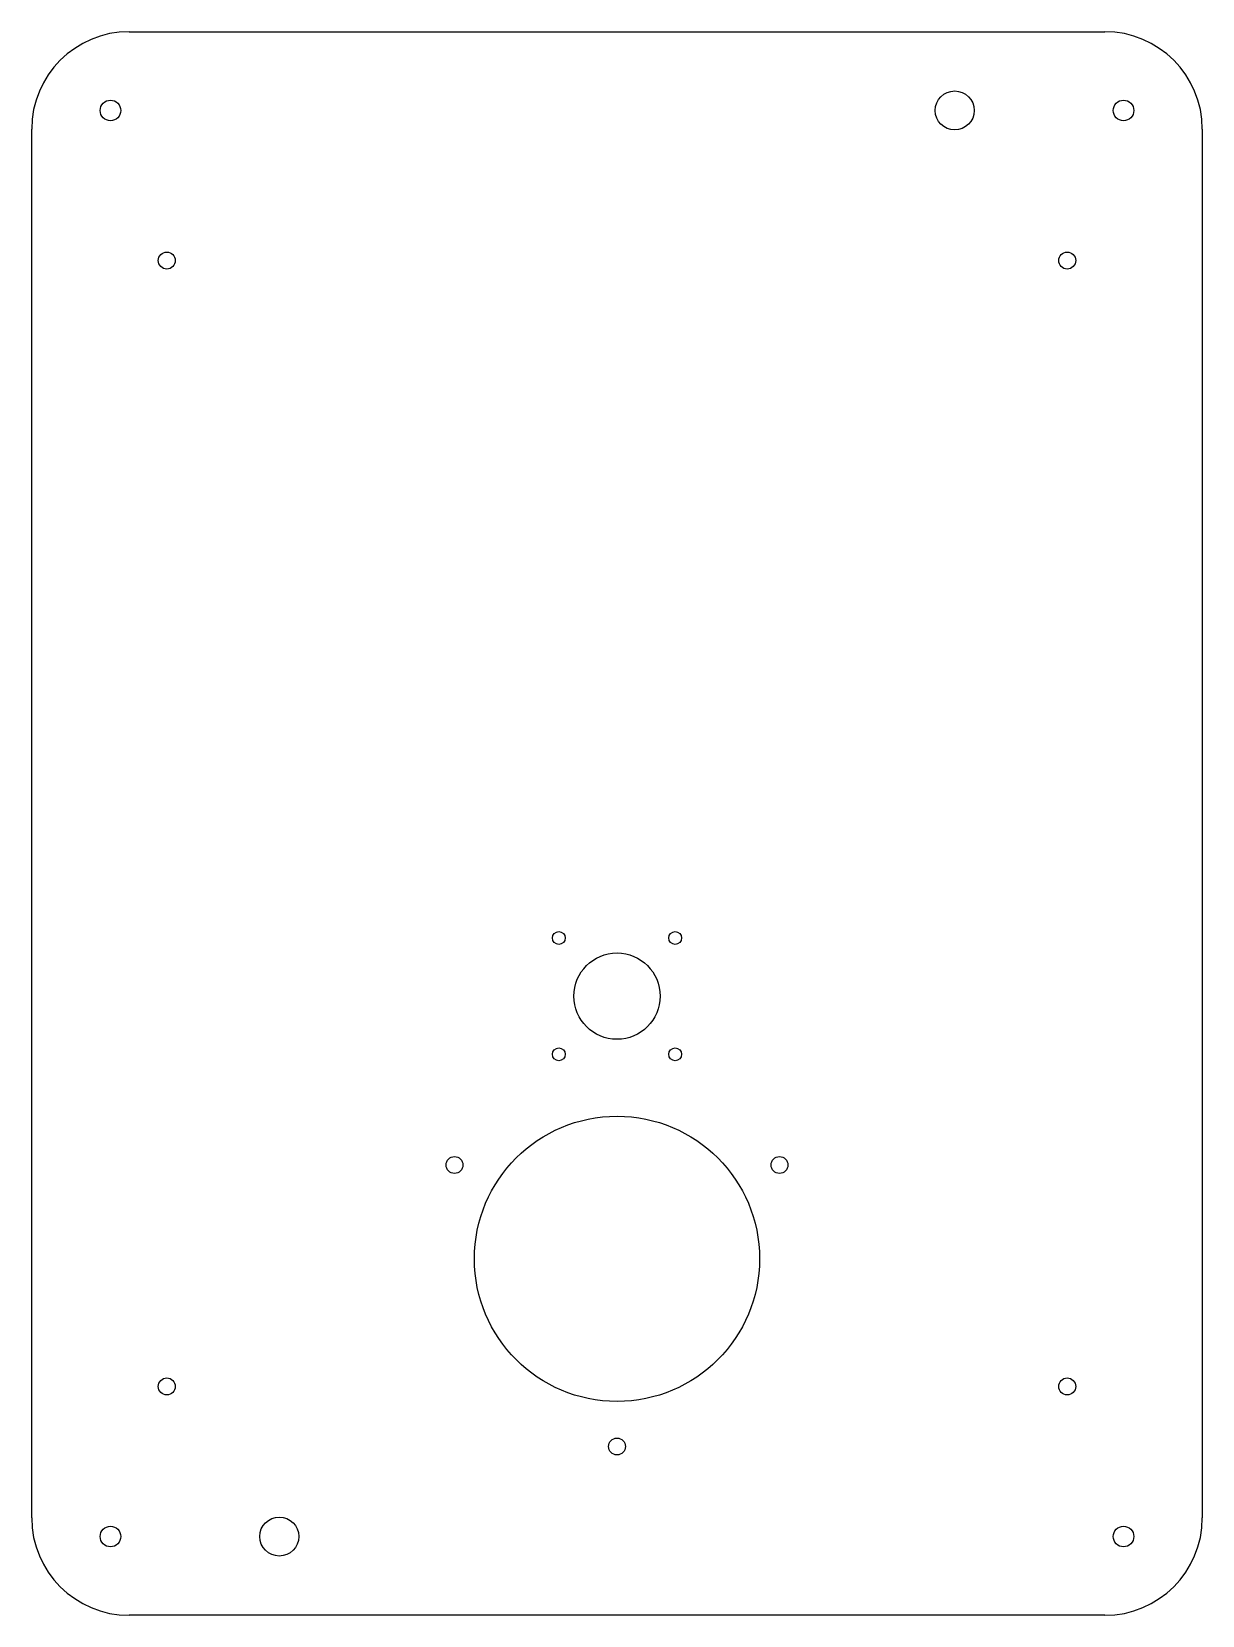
# Model space of a CAD drawing. Header units: millimetres. Extents: x -156 to 156, y -211 to 211.
import ezdxf

# ---------------------------------------------------------------- set-up
doc = ezdxf.new("R2010")
doc.units = ezdxf.units.MM
doc.layers.add('CORTE', color=1, linetype='Continuous')

msp = doc.modelspace()

# ---------------------------------------------------------------- linework, layer by layer
at = {"layer": 'CORTE'}
for p, q in [((-130, 211), (130, 211)), ((-156, -185), (-156, 185)), ((156, 185), (156, -185)), ((130, -211), (-130, -211))]:
    msp.add_line(p, q, dxfattribs=at)
for centre, radius in [((90, 190), 5.2), ((-135, 190), 2.75), ((135, 190), 2.75), ((-120, 150), 2.25), ((120, 150), 2.25), ((-15.5, -30.5), 1.7), ((15.5, -30.5), 1.7), ((0, -46), 11.5), ((-15.5, -61.5), 1.7), ((15.5, -61.5), 1.7), ((0, -116), 38), ((-43.3, -91), 2.25), ((43.3, -91), 2.25), ((-120, -150), 2.25), ((120, -150), 2.25), ((0, -166), 2.25), ((-90, -190), 5.2), ((-135, -190), 2.75), ((135, -190), 2.75)]:
    msp.add_circle(centre, radius, dxfattribs=at)
for centre, start, end in [((-130, 185), 90, 180), ((130, 185), 0, 90), ((-130, -185), 180, 270), ((130, -185), 270, 360)]:
    msp.add_arc(centre, 26, start, end, dxfattribs=at)

doc.saveas('drawing.dxf')
